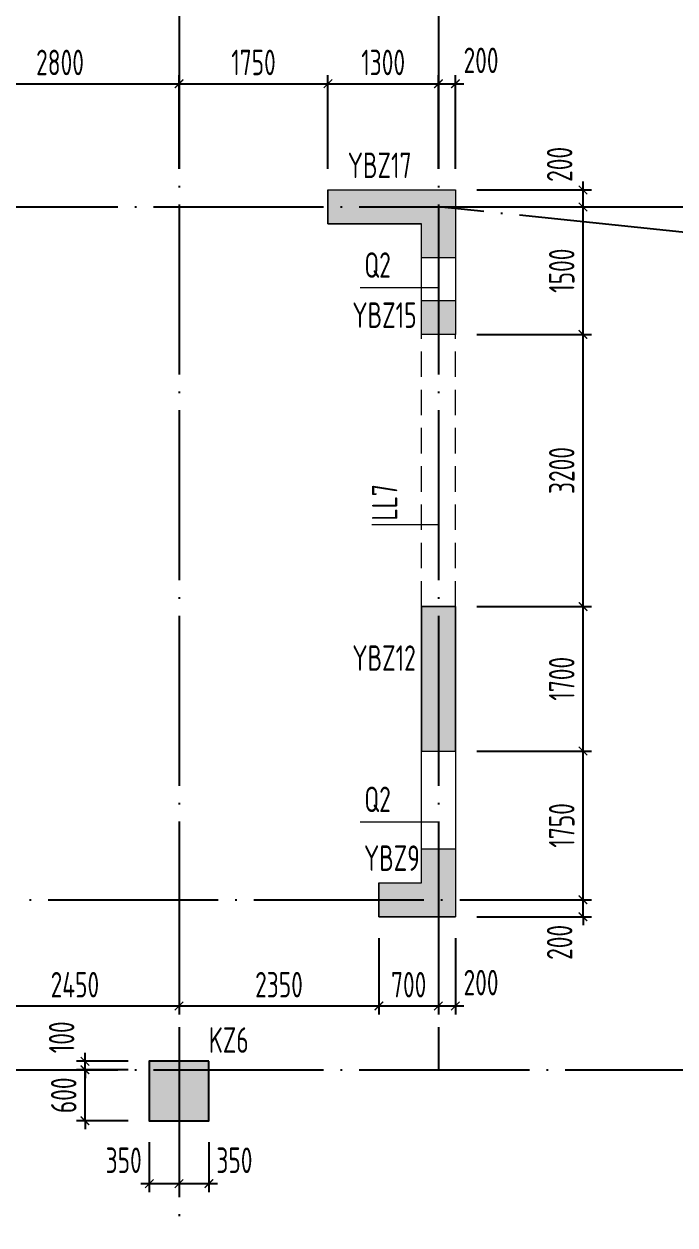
# Model space of a CAD drawing. Header units: millimetres. Extents: x -202076 to 1082610, y -439651 to 179350.
# Drawn here: x 134320 to 141974, y -8106 to 6021 of the extents above; entities that cross this region are included whole.
import ezdxf
from ezdxf.enums import TextEntityAlignment as Align

# ---------------------------------------------------------------- set-up
doc = ezdxf.new("R2010")
doc.units = ezdxf.units.MM
doc.header["$LTSCALE"] = 1000
doc.linetypes.add('DASHED', pattern=[0.75, 0.5, -0.25])
doc.linetypes.add('DOTE', pattern=[2.42, 2, -0.2, 0.02, -0.2])
doc.layers.add('A_AXIS-轴线', color=36, linetype='DOTE')
doc.layers.add('COLU', color=5, linetype='Continuous')
for name, color, linetype, lineweight in [('BEAM', 4, 'DASHED', 0), ('COLU_TEXT', 6, 'Continuous', 0), ('DIM', 3, 'Continuous', 0), ('WALL', 2, 'Continuous', 0), ('墙柱名称编号', 7, 'Continuous', 18), ('墙柱轮廓', 7, 'Continuous', 18), ('墙梁名称编号', 3, 'Continuous', 18), ('墙梁标注引线', 3, 'Continuous', 18), ('墙身名称编号', 3, 'Continuous', 18), ('墙身标注引线', 3, 'Continuous', 18), ('边缘构件填充', 253, 'Continuous', 18)]:
    doc.layers.add(name, color=color, linetype=linetype, lineweight=lineweight)
doc.styles.add('TSSD_Dimension', font='tssdeng.shx', dxfattribs={"width": 0.7, "bigfont": 'hztxt.shx'})
doc.styles.add('TSSD_Rein', font='tssdeng.shx', dxfattribs={"width": 0.7, "bigfont": 'hztxt.shx'})
doc.dimstyles.new('TSSD_100_100', dxfattribs={"dimtxt": 300, "dimasz": 100, "dimexe": 100, "dimexo": 250, "dimgap": 100, "dimtad": 1, "dimdec": 0, "dimzin": 0, "dimdsep": 46, "dimtxsty": 'TSSD_Dimension', "dimblk": 'ARCHTICK', "dimcen": 0, "dimdle": 100, "dimclrt": 7, "dimadec": 0, "dimazin": 0, "dimtfac": 1, "dimtdec": 0, "dimtix": 1, "dimtmove": 2, "dimatfit": 3, "dimfxl": 1, "dimtolj": 1, "dimtzin": 0, "dimarcsym": 0})

# ---------------------------------------------------------------- blocks, each defined once
blk = doc.blocks.new('_ARCHTICK')
at = {"color": 0, "linetype": 'ByBlock', "const_width": 0.15}
blk.add_lwpolyline([(-0.5, -0.5), (0.5, 0.5)], dxfattribs=at)
blk = doc.blocks.new('*D332')
at = {"layer": 'Defpoints', "color": 0, "transparency": 16777216}
for p in [(135037, -6281), (135793, -6281), (135793, -6881)]:
    blk.add_point(p, dxfattribs=at)
at = {"layer": 'DIM', "color": 0, "lineweight": -2, "transparency": 16777216}
for p, q in [((135037, -6281), (135037, -6181)), ((135543, -6281), (134937, -6281)), ((135037, -6881), (135037, -6281)), ((135543, -6881), (134937, -6881)), ((135037, -6881), (135037, -6981))]:
    blk.add_line(p, q, dxfattribs=at)
at = {"layer": 'DIM', "color": 0, "lineweight": -2, "transparency": 16777216, "xscale": 100, "yscale": 100, "zscale": 100}
for p, rotation in [((135037, -6281), 270), ((135037, -6881), 90)]:
    blk.add_blockref('_ARCHTICK', p, dxfattribs=dict(at, rotation=rotation))
at = {"layer": 'DIM', "color": 7, "transparency": 16777216, "insert": (134787, -6581), "char_height": 300, "attachment_point": 5, "rotation": 90, "style": 'TSSD_Dimension'}
blk.add_mtext('\\A1;600', dxfattribs=at)
blk = doc.blocks.new('*D333')
at = {"layer": 'Defpoints', "color": 0, "transparency": 16777216}
for p in [(135037, -6181), (135793, -6181), (135793, -6281)]:
    blk.add_point(p, dxfattribs=at)
at = {"layer": 'DIM', "color": 0, "lineweight": -2, "transparency": 16777216}
for p, q in [((135543, -6181), (134937, -6181)), ((135037, -6181), (135037, -6081)), ((135037, -6281), (135037, -6181)), ((135543, -6281), (134937, -6281)), ((135037, -6281), (135037, -6381))]:
    blk.add_line(p, q, dxfattribs=at)
at = {"layer": 'DIM', "color": 0, "lineweight": -2, "transparency": 16777216, "xscale": 100, "yscale": 100, "zscale": 100}
for p, rotation in [((135037, -6181), 270), ((135037, -6281), 90)]:
    blk.add_blockref('_ARCHTICK', p, dxfattribs=dict(at, rotation=rotation))
at = {"layer": 'DIM', "color": 7, "transparency": 16777216, "insert": (134762, -5899), "char_height": 300, "attachment_point": 5, "rotation": 90, "style": 'TSSD_Dimension'}
blk.add_mtext('\\A1;100', dxfattribs=at)
blk = doc.blocks.new('*D334')
at = {"layer": 'Defpoints', "color": 0, "transparency": 16777216}
for p in [(135793, -6881), (136143, -6881), (136143, -7620)]:
    blk.add_point(p, dxfattribs=at)
at = {"layer": 'DIM', "color": 0, "lineweight": -2, "transparency": 16777216}
for p, q in [((135793, -7131), (135793, -7720)), ((136143, -7131), (136143, -7720)), ((135693, -7620), (136243, -7620))]:
    blk.add_line(p, q, dxfattribs=at)
at = {"layer": 'DIM', "color": 0, "lineweight": -2, "transparency": 16777216, "xscale": 100, "yscale": 100, "zscale": 100, "rotation": 180}
blk.add_blockref('_ARCHTICK', (135793, -7620), dxfattribs=at)
at = {"layer": 'DIM', "color": 0, "lineweight": -2, "transparency": 16777216, "xscale": 100, "yscale": 100, "zscale": 100}
blk.add_blockref('_ARCHTICK', (136143, -7620), dxfattribs=at)
at = {"layer": 'DIM', "color": 7, "transparency": 16777216, "insert": (135492, -7345), "char_height": 300, "attachment_point": 5, "style": 'TSSD_Dimension'}
blk.add_mtext('\\A1;350', dxfattribs=at)
blk = doc.blocks.new('*D335')
at = {"layer": 'Defpoints', "color": 0, "transparency": 16777216}
for p in [(136143, -6881), (136493, -6881), (136493, -7620)]:
    blk.add_point(p, dxfattribs=at)
at = {"layer": 'DIM', "color": 0, "lineweight": -2, "transparency": 16777216}
for p, q in [((136143, -7131), (136143, -7720)), ((136493, -7131), (136493, -7720)), ((136043, -7620), (136593, -7620))]:
    blk.add_line(p, q, dxfattribs=at)
at = {"layer": 'DIM', "color": 0, "lineweight": -2, "transparency": 16777216, "xscale": 100, "yscale": 100, "zscale": 100, "rotation": 180}
blk.add_blockref('_ARCHTICK', (136143, -7620), dxfattribs=at)
at = {"layer": 'DIM', "color": 0, "lineweight": -2, "transparency": 16777216, "xscale": 100, "yscale": 100, "zscale": 100}
blk.add_blockref('_ARCHTICK', (136493, -7620), dxfattribs=at)
at = {"layer": 'DIM', "color": 7, "transparency": 16777216, "insert": (136794, -7345), "char_height": 300, "attachment_point": 5, "style": 'TSSD_Dimension'}
blk.add_mtext('\\A1;350', dxfattribs=at)
blk = doc.blocks.new('*D366')
at = {"layer": 'Defpoints', "color": 0, "transparency": 16777216}
for p in [(133693, -4481), (136143, -4481), (136143, -5530)]:
    blk.add_point(p, dxfattribs=at)
at = {"layer": 'DIM', "color": 0, "lineweight": -2, "transparency": 16777216}
for p, q in [((133693, -4731), (133693, -5630)), ((136143, -4731), (136143, -5630)), ((133593, -5530), (136243, -5530))]:
    blk.add_line(p, q, dxfattribs=at)
at = {"layer": 'DIM', "color": 0, "lineweight": -2, "transparency": 16777216, "xscale": 100, "yscale": 100, "zscale": 100, "rotation": 180}
blk.add_blockref('_ARCHTICK', (133693, -5530), dxfattribs=at)
at = {"layer": 'DIM', "color": 0, "lineweight": -2, "transparency": 16777216, "xscale": 100, "yscale": 100, "zscale": 100}
blk.add_blockref('_ARCHTICK', (136143, -5530), dxfattribs=at)
at = {"layer": 'DIM', "color": 7, "transparency": 16777216, "insert": (134918, -5280), "char_height": 300, "attachment_point": 5, "style": 'TSSD_Dimension'}
blk.add_mtext('\\A1;2450', dxfattribs=at)
blk = doc.blocks.new('*D367')
at = {"layer": 'Defpoints', "color": 0, "transparency": 16777216}
for p in [(138493, -4481), (139193, -4481), (139193, -5530)]:
    blk.add_point(p, dxfattribs=at)
at = {"layer": 'DIM', "color": 0, "lineweight": -2, "transparency": 16777216}
for p, q in [((138493, -4731), (138493, -5630)), ((139193, -4731), (139193, -5630)), ((138393, -5530), (139293, -5530))]:
    blk.add_line(p, q, dxfattribs=at)
at = {"layer": 'DIM', "color": 0, "lineweight": -2, "transparency": 16777216, "xscale": 100, "yscale": 100, "zscale": 100, "rotation": 180}
blk.add_blockref('_ARCHTICK', (138493, -5530), dxfattribs=at)
at = {"layer": 'DIM', "color": 0, "lineweight": -2, "transparency": 16777216, "xscale": 100, "yscale": 100, "zscale": 100}
blk.add_blockref('_ARCHTICK', (139193, -5530), dxfattribs=at)
at = {"layer": 'DIM', "color": 7, "transparency": 16777216, "insert": (138843, -5280), "char_height": 300, "attachment_point": 5, "style": 'TSSD_Dimension'}
blk.add_mtext('\\A1;700', dxfattribs=at)
blk = doc.blocks.new('*D368')
at = {"layer": 'Defpoints', "color": 0, "transparency": 16777216}
for p in [(139193, -4481), (139393, -4481), (139393, -5530)]:
    blk.add_point(p, dxfattribs=at)
at = {"layer": 'DIM', "color": 0, "lineweight": -2, "transparency": 16777216}
for p, q in [((139193, -4731), (139193, -5630)), ((139393, -4731), (139393, -5630)), ((139093, -5530), (139493, -5530))]:
    blk.add_line(p, q, dxfattribs=at)
at = {"layer": 'DIM', "color": 0, "lineweight": -2, "transparency": 16777216, "xscale": 100, "yscale": 100, "zscale": 100, "rotation": 180}
blk.add_blockref('_ARCHTICK', (139193, -5530), dxfattribs=at)
at = {"layer": 'DIM', "color": 0, "lineweight": -2, "transparency": 16777216, "xscale": 100, "yscale": 100, "zscale": 100}
blk.add_blockref('_ARCHTICK', (139393, -5530), dxfattribs=at)
at = {"layer": 'DIM', "color": 7, "transparency": 16777216, "insert": (139694, -5255), "char_height": 300, "attachment_point": 5, "style": 'TSSD_Dimension'}
blk.add_mtext('\\A1;200', dxfattribs=at)
blk = doc.blocks.new('*D376')
at = {"layer": 'Defpoints', "color": 0, "transparency": 16777216}
for p in [(139393, -4281), (140893, -4281), (139393, -4481)]:
    blk.add_point(p, dxfattribs=at)
at = {"layer": 'DIM', "color": 0, "lineweight": -2, "transparency": 16777216}
for p, q in [((140893, -4281), (140893, -4181)), ((139643, -4281), (140993, -4281)), ((140893, -4481), (140893, -4281)), ((139643, -4481), (140993, -4481)), ((140893, -4481), (140893, -4581))]:
    blk.add_line(p, q, dxfattribs=at)
at = {"layer": 'DIM', "color": 0, "lineweight": -2, "transparency": 16777216, "xscale": 100, "yscale": 100, "zscale": 100}
for p, rotation in [((140893, -4281), 270), ((140893, -4481), 90)]:
    blk.add_blockref('_ARCHTICK', p, dxfattribs=dict(at, rotation=rotation))
at = {"layer": 'DIM', "color": 7, "transparency": 16777216, "insert": (140618, -4782), "char_height": 300, "attachment_point": 5, "rotation": 90, "style": 'TSSD_Dimension'}
blk.add_mtext('\\A1;200', dxfattribs=at)
blk = doc.blocks.new('*D377')
at = {"layer": 'Defpoints', "color": 0, "transparency": 16777216}
for p in [(139393, -2531), (140893, -2531), (139393, -4281)]:
    blk.add_point(p, dxfattribs=at)
at = {"layer": 'DIM', "color": 0, "lineweight": -2, "transparency": 16777216}
for p, q in [((139643, -2531), (140993, -2531)), ((140893, -4381), (140893, -2431)), ((139643, -4281), (140993, -4281))]:
    blk.add_line(p, q, dxfattribs=at)
at = {"layer": 'DIM', "color": 0, "lineweight": -2, "transparency": 16777216, "xscale": 100, "yscale": 100, "zscale": 100}
for p, rotation in [((140893, -2531), 90), ((140893, -4281), 270)]:
    blk.add_blockref('_ARCHTICK', p, dxfattribs=dict(at, rotation=rotation))
at = {"layer": 'DIM', "color": 7, "transparency": 16777216, "insert": (140643, -3406), "char_height": 300, "attachment_point": 5, "rotation": 90, "style": 'TSSD_Dimension'}
blk.add_mtext('\\A1;1750', dxfattribs=at)
blk = doc.blocks.new('*D378')
at = {"layer": 'Defpoints', "color": 0, "transparency": 16777216}
for p in [(139393, -831), (140893, -831), (139393, -2531)]:
    blk.add_point(p, dxfattribs=at)
at = {"layer": 'DIM', "color": 0, "lineweight": -2, "transparency": 16777216}
for p, q in [((139643, -831), (140993, -831)), ((140893, -2631), (140893, -731)), ((139643, -2531), (140993, -2531))]:
    blk.add_line(p, q, dxfattribs=at)
at = {"layer": 'DIM', "color": 0, "lineweight": -2, "transparency": 16777216, "xscale": 100, "yscale": 100, "zscale": 100}
for p, rotation in [((140893, -831), 90), ((140893, -2531), 270)]:
    blk.add_blockref('_ARCHTICK', p, dxfattribs=dict(at, rotation=rotation))
at = {"layer": 'DIM', "color": 7, "transparency": 16777216, "insert": (140643, -1681), "char_height": 300, "attachment_point": 5, "rotation": 90, "style": 'TSSD_Dimension'}
blk.add_mtext('\\A1;1700', dxfattribs=at)
blk = doc.blocks.new('*D379')
at = {"layer": 'Defpoints', "color": 0, "transparency": 16777216}
for p in [(139393, 2369), (140893, 2369), (139393, -831)]:
    blk.add_point(p, dxfattribs=at)
at = {"layer": 'DIM', "color": 0, "lineweight": -2, "transparency": 16777216}
for p, q in [((140893, -931), (140893, 2469)), ((139643, 2369), (140993, 2369)), ((139643, -831), (140993, -831))]:
    blk.add_line(p, q, dxfattribs=at)
at = {"layer": 'DIM', "color": 0, "lineweight": -2, "transparency": 16777216, "xscale": 100, "yscale": 100, "zscale": 100}
for p, rotation in [((140893, 2369), 90), ((140893, -831), 270)]:
    blk.add_blockref('_ARCHTICK', p, dxfattribs=dict(at, rotation=rotation))
at = {"layer": 'DIM', "color": 7, "transparency": 16777216, "insert": (140643, 769), "char_height": 300, "attachment_point": 5, "rotation": 90, "style": 'TSSD_Dimension'}
blk.add_mtext('\\A1;3200', dxfattribs=at)
blk = doc.blocks.new('*D380')
at = {"layer": 'Defpoints', "color": 0, "transparency": 16777216}
for p in [(139393, 3869), (140893, 3869), (139393, 2369)]:
    blk.add_point(p, dxfattribs=at)
at = {"layer": 'DIM', "color": 0, "lineweight": -2, "transparency": 16777216}
for p, q in [((140893, 2269), (140893, 3969)), ((139643, 3869), (140993, 3869)), ((139643, 2369), (140993, 2369))]:
    blk.add_line(p, q, dxfattribs=at)
at = {"layer": 'DIM', "color": 0, "lineweight": -2, "transparency": 16777216, "xscale": 100, "yscale": 100, "zscale": 100}
for p, rotation in [((140893, 3869), 90), ((140893, 2369), 270)]:
    blk.add_blockref('_ARCHTICK', p, dxfattribs=dict(at, rotation=rotation))
at = {"layer": 'DIM', "color": 7, "transparency": 16777216, "insert": (140643, 3119), "char_height": 300, "attachment_point": 5, "rotation": 90, "style": 'TSSD_Dimension'}
blk.add_mtext('\\A1;1500', dxfattribs=at)
blk = doc.blocks.new('*D393')
at = {"layer": 'Defpoints', "color": 0, "transparency": 16777216}
for p in [(136143, 5319), (133343, 4069), (136143, 4069)]:
    blk.add_point(p, dxfattribs=at)
at = {"layer": 'DIM', "color": 0, "lineweight": -2, "transparency": 16777216}
for p, q in [((133343, 4319), (133343, 5419)), ((136143, 4319), (136143, 5419)), ((133243, 5319), (136243, 5319))]:
    blk.add_line(p, q, dxfattribs=at)
at = {"layer": 'DIM', "color": 0, "lineweight": -2, "transparency": 16777216, "xscale": 100, "yscale": 100, "zscale": 100, "rotation": 180}
blk.add_blockref('_ARCHTICK', (133343, 5319), dxfattribs=at)
at = {"layer": 'DIM', "color": 0, "lineweight": -2, "transparency": 16777216, "xscale": 100, "yscale": 100, "zscale": 100}
blk.add_blockref('_ARCHTICK', (136143, 5319), dxfattribs=at)
at = {"layer": 'DIM', "color": 7, "transparency": 16777216, "insert": (134743, 5569), "char_height": 300, "attachment_point": 5, "style": 'TSSD_Dimension'}
blk.add_mtext('\\A1;2800', dxfattribs=at)
blk = doc.blocks.new('*D394')
at = {"layer": 'Defpoints', "color": 0, "transparency": 16777216}
for p in [(137893, 5319), (136143, 4069), (137893, 4069)]:
    blk.add_point(p, dxfattribs=at)
at = {"layer": 'DIM', "color": 0, "lineweight": -2, "transparency": 16777216}
for p, q in [((136143, 4319), (136143, 5419)), ((137893, 4319), (137893, 5419)), ((136043, 5319), (137993, 5319))]:
    blk.add_line(p, q, dxfattribs=at)
at = {"layer": 'DIM', "color": 0, "lineweight": -2, "transparency": 16777216, "xscale": 100, "yscale": 100, "zscale": 100, "rotation": 180}
blk.add_blockref('_ARCHTICK', (136143, 5319), dxfattribs=at)
at = {"layer": 'DIM', "color": 0, "lineweight": -2, "transparency": 16777216, "xscale": 100, "yscale": 100, "zscale": 100}
blk.add_blockref('_ARCHTICK', (137893, 5319), dxfattribs=at)
at = {"layer": 'DIM', "color": 7, "transparency": 16777216, "insert": (137018, 5569), "char_height": 300, "attachment_point": 5, "style": 'TSSD_Dimension'}
blk.add_mtext('\\A1;1750', dxfattribs=at)
blk = doc.blocks.new('*D395')
at = {"layer": 'Defpoints', "color": 0, "transparency": 16777216}
for p in [(139193, 5319), (137893, 4069), (139193, 4069)]:
    blk.add_point(p, dxfattribs=at)
at = {"layer": 'DIM', "color": 0, "lineweight": -2, "transparency": 16777216}
for p, q in [((137893, 4319), (137893, 5419)), ((139193, 4319), (139193, 5419)), ((137793, 5319), (139293, 5319))]:
    blk.add_line(p, q, dxfattribs=at)
at = {"layer": 'DIM', "color": 0, "lineweight": -2, "transparency": 16777216, "xscale": 100, "yscale": 100, "zscale": 100, "rotation": 180}
blk.add_blockref('_ARCHTICK', (137893, 5319), dxfattribs=at)
at = {"layer": 'DIM', "color": 0, "lineweight": -2, "transparency": 16777216, "xscale": 100, "yscale": 100, "zscale": 100}
blk.add_blockref('_ARCHTICK', (139193, 5319), dxfattribs=at)
at = {"layer": 'DIM', "color": 7, "transparency": 16777216, "insert": (138543, 5569), "char_height": 300, "attachment_point": 5, "style": 'TSSD_Dimension'}
blk.add_mtext('\\A1;1300', dxfattribs=at)
blk = doc.blocks.new('*D396')
at = {"layer": 'Defpoints', "color": 0, "transparency": 16777216}
for p in [(139393, 5319), (139193, 4069), (139393, 4069)]:
    blk.add_point(p, dxfattribs=at)
at = {"layer": 'DIM', "color": 0, "lineweight": -2, "transparency": 16777216}
for p, q in [((139193, 4319), (139193, 5419)), ((139393, 4319), (139393, 5419)), ((139093, 5319), (139493, 5319))]:
    blk.add_line(p, q, dxfattribs=at)
at = {"layer": 'DIM', "color": 0, "lineweight": -2, "transparency": 16777216, "xscale": 100, "yscale": 100, "zscale": 100, "rotation": 180}
blk.add_blockref('_ARCHTICK', (139193, 5319), dxfattribs=at)
at = {"layer": 'DIM', "color": 0, "lineweight": -2, "transparency": 16777216, "xscale": 100, "yscale": 100, "zscale": 100}
blk.add_blockref('_ARCHTICK', (139393, 5319), dxfattribs=at)
at = {"layer": 'DIM', "color": 7, "transparency": 16777216, "insert": (139694, 5594), "char_height": 300, "attachment_point": 5, "style": 'TSSD_Dimension'}
blk.add_mtext('\\A1;200', dxfattribs=at)
blk = doc.blocks.new('*D229')
at = {"layer": 'Defpoints', "color": 0, "transparency": 16777216}
for p in [(136143, -4481), (138493, -4481), (138493, -5530)]:
    blk.add_point(p, dxfattribs=at)
at = {"layer": 'DIM', "color": 0, "lineweight": -2, "transparency": 16777216}
for p, q in [((136143, -4731), (136143, -5630)), ((138493, -4731), (138493, -5630)), ((136043, -5530), (138593, -5530))]:
    blk.add_line(p, q, dxfattribs=at)
at = {"layer": 'DIM', "color": 0, "lineweight": -2, "transparency": 16777216, "xscale": 100, "yscale": 100, "zscale": 100, "rotation": 180}
blk.add_blockref('_ARCHTICK', (136143, -5530), dxfattribs=at)
at = {"layer": 'DIM', "color": 0, "lineweight": -2, "transparency": 16777216, "xscale": 100, "yscale": 100, "zscale": 100}
blk.add_blockref('_ARCHTICK', (138493, -5530), dxfattribs=at)
at = {"layer": 'DIM', "color": 7, "transparency": 16777216, "insert": (137318, -5280), "char_height": 300, "attachment_point": 5, "style": 'TSSD_Dimension'}
blk.add_mtext('\\A1;2350', dxfattribs=at)
blk = doc.blocks.new('*D253')
at = {"layer": 'Defpoints', "color": 0, "transparency": 16777216}
for p in [(139393, 4069), (140893, 4069), (139393, 3869)]:
    blk.add_point(p, dxfattribs=at)
at = {"layer": 'DIM', "color": 0, "lineweight": -2, "transparency": 16777216}
for p, q in [((140893, 3769), (140893, 4169)), ((139643, 4069), (140993, 4069)), ((139643, 3869), (140993, 3869))]:
    blk.add_line(p, q, dxfattribs=at)
at = {"layer": 'DIM', "color": 0, "lineweight": -2, "transparency": 16777216, "xscale": 100, "yscale": 100, "zscale": 100}
for p, rotation in [((140893, 4069), 90), ((140893, 3869), 270)]:
    blk.add_blockref('_ARCHTICK', p, dxfattribs=dict(at, rotation=rotation))
at = {"layer": 'DIM', "color": 7, "transparency": 16777216, "insert": (140618, 4370), "char_height": 300, "attachment_point": 5, "rotation": 90, "style": 'TSSD_Dimension'}
blk.add_mtext('\\A1;200', dxfattribs=at)

msp = doc.modelspace()

# ---------------------------------------------------------------- hatches: boundary and pattern name
at = {"layer": '边缘构件填充'}
h = msp.add_hatch(color=256, dxfattribs=at)
h.dxf.hatch_style = 1
h.paths.add_polyline_path([(137892.7, 4069), (137892.7, 3669), (138992.7, 3669), (138992.7, 3269), (139392.7, 3269), (139392.7, 4069)], flags=17)
h.paths.add_polyline_path([(137892.7, 4069), (137892.7, 3669)], flags=0)
h.paths.add_polyline_path([(138992.7, 3669), (137892.7, 3669)], flags=0)
h = msp.add_hatch(color=256, dxfattribs=at)
h.dxf.hatch_style = 1
h.paths.add_polyline_path([(138992.7, 2369), (138992.7, 2769), (139392.7, 2769), (139392.7, 2369)])
h = msp.add_hatch(color=256, dxfattribs=at)
h.dxf.hatch_style = 1
h.paths.add_polyline_path([(139392.7, -831), (138992.7, -831), (138992.7, -2531), (139392.7, -2531)])
h = msp.add_hatch(color=256, dxfattribs=at)
h.dxf.hatch_style = 1
h.paths.add_polyline_path([(138992.7, -4081), (138492.7, -4081), (138492.7, -4481), (139392.7, -4481), (139392.7, -3681), (138992.7, -3681)])
h = msp.add_hatch(color=256, dxfattribs=at)
h.dxf.hatch_style = 1
h.paths.add_polyline_path([(136492.7, -6181), (135792.7, -6181), (135792.7, -6881), (136492.7, -6881)])

# ---------------------------------------------------------------- linework, layer by layer
at = {"layer": 'A_AXIS-轴线'}
for p, q in [((136142.7, 6319), (136142.7, -18881)), ((139192.7, 6319), (139192.7, -6281)), ((144542.7, 3319), (139192.7, 3869)), ((115242.7, -4281), (140192.7, -4281))]:
    msp.add_line(p, q, dxfattribs=at)
for points in [[(99542.7, 3869), (155943, 3869)], [(99542.7, -6281), (155943, -6281)]]:
    msp.add_lwpolyline(points, dxfattribs=at)
at = {"layer": 'BEAM', "ltscale": 0.6}
for p, q in [((138992.7, -831), (138992.7, 2369)), ((139392.7, -831), (139392.7, 2369))]:
    msp.add_line(p, q, dxfattribs=at)
at = {"layer": 'COLU'}
msp.add_lwpolyline([(136492.7, -6181), (135792.7, -6181), (135792.7, -6881), (136492.7, -6881)], close=True, dxfattribs=at)
at = {"layer": 'WALL'}
for points in [[(137892.7, 4069), (139392.7, 4069), (139392.7, 2369), (138992.7, 2369), (138992.7, 3669), (137892.7, 3669), (137892.7, 4069), (139392.7, 4069)], [(138492.7, -4081), (138492.7, -4481), (138492.7, -4081), (138992.7, -4081), (138992.7, -831), (139392.7, -831), (139392.7, -4481), (138492.7, -4481), (139392.7, -4481)]]:
    msp.add_lwpolyline(points, dxfattribs=at)
at = {"layer": '墙柱轮廓'}
for points in [[(137892.7, 4069), (137892.7, 3669), (137892.7, 4069), (139392.7, 4069), (139392.7, 3269), (138992.7, 3269), (138992.7, 3669), (137892.7, 3669), (138992.7, 3669)], [(138992.7, 2369), (138992.7, 2769), (139392.7, 2769), (139392.7, 2369), (138992.7, 2369)], [(138992.7, -2531), (138992.7, -831), (138992.7, -2531), (139392.7, -2531), (139392.7, -831), (138992.7, -831), (139392.7, -831)], [(138492.7, -4081), (138492.7, -4481), (138492.7, -4081), (138992.7, -4081), (138992.7, -3681), (139392.7, -3681), (139392.7, -4481), (138492.7, -4481), (139392.7, -4481)]]:
    msp.add_lwpolyline(points, dxfattribs=at)
at = {"layer": '墙梁标注引线'}
msp.add_line((139192.7, 129), (138410.2, 129), dxfattribs=at)
at = {"layer": '墙身标注引线'}
for p, q in [((139192.7, 2919), (138271.5, 2919)), ((139192.7, -3366), (138271.5, -3366))]:
    msp.add_line(p, q, dxfattribs=at)

# ---------------------------------------------------------------- texts
at = {"layer": 'COLU_TEXT', "linetype": 'Continuous', "style": 'TSSD_Rein', "width": 0.7}
msp.add_text('KZ6', height=300, dxfattribs=at).set_placement((136492.7, -6081))
at = {"layer": '墙柱名称编号', "color": 2, "linetype": 'Continuous', "style": 'TSSD_Rein', "width": 0.7}
for s, p in [('YBZ17', (138126.5, 4119)), ('YBZ9', (138316.8, -4031))]:
    msp.add_text(s, height=300, dxfattribs=at).set_placement(p, align=Align.BOTTOM_LEFT)
for s, p in [('YBZ15', (138180.2, 2746.4)), ('YBZ12', (138180.2, -1287.6))]:
    msp.add_text(s, height=300, dxfattribs=at).set_placement(p, align=Align.TOP_LEFT)
at = {"layer": '墙梁名称编号', "linetype": 'Continuous', "style": 'TSSD_Rein', "width": 0.7}
msp.add_text('LL7', height=300, rotation=90, dxfattribs=at).set_placement((138410.2, 179), align=Align.TOP_LEFT)
at = {"layer": '墙身名称编号', "linetype": 'Continuous', "style": 'TSSD_Rein', "width": 0.7}
for p in [(138321.5, 2945.7), (138321.5, -3339.3)]:
    msp.add_text('Q2', height=300, dxfattribs=at).set_placement(p, align=Align.BOTTOM_LEFT)

# ---------------------------------------------------------------- dimensions: what is measured, and where the dimension line sits
at = {"layer": 'DIM'}
for base, p1, p2, picture, middle in [((136142.7, 5319), (133342.7, 4069), (136142.7, 4069), '*D393', (134742.7, 5569)), ((137892.7, 5319), (136142.7, 4069), (137892.7, 4069), '*D394', (137017.7, 5569)), ((139192.7, 5319), (137892.7, 4069), (139192.7, 4069), '*D395', (138542.7, 5569)), ((136142.7, -5530.1), (133692.7, -4481), (136142.7, -4481), '*D366', (134917.7, -5280.1)), ((138492.7, -5530.1), (136142.7, -4481), (138492.7, -4481), '*D229', (137317.7, -5280.1)), ((139192.7, -5530.1), (138492.7, -4481), (139192.7, -4481), '*D367', (138842.7, -5280.1))]:
    dim = msp.add_linear_dim(base=base, p1=p1, p2=p2, dimstyle='TSSD_100_100', dxfattribs=at)
    dim.commit()
    dim.dimension.update_dxf_attribs({"geometry": picture, "text_midpoint": middle})
for base, p1, p2, picture, middle in [((139392.7, 5319), (139192.7, 4069), (139392.7, 4069), '*D396', (139693.7, 5594)), ((139392.7, -5530.1), (139192.7, -4481), (139392.7, -4481), '*D368', (139693.7, -5255.1)), ((136142.7, -7620.5), (135792.7, -6881), (136142.7, -6881), '*D334', (135491.6, -7345.5)), ((136492.7, -7620.5), (136142.7, -6881), (136492.7, -6881), '*D335', (136793.7, -7345.5))]:
    dim = msp.add_linear_dim(base=base, p1=p1, p2=p2, dimstyle='TSSD_100_100', dxfattribs=at)
    dim.commit()
    dim.dimension.update_dxf_attribs({"geometry": picture, "text_midpoint": middle, "dimtype": 160})
for base, p1, p2, picture, middle in [((140892.7, 4069), (139392.7, 3869), (139392.7, 4069), '*D253', (140617.7, 4370.1)), ((140892.7, -4281), (139392.7, -4481), (139392.7, -4281), '*D376', (140617.7, -4782.1)), ((135037.4, -6181), (135792.7, -6281), (135792.7, -6181), '*D333', (134762.4, -5898.8))]:
    dim = msp.add_linear_dim(base=base, p1=p1, p2=p2, angle=90, dimstyle='TSSD_100_100', dxfattribs=at)
    dim.commit()
    dim.dimension.update_dxf_attribs({"geometry": picture, "text_midpoint": middle, "dimtype": 160})
for base, p1, p2, picture, middle in [((140892.7, 3869), (139392.7, 2369), (139392.7, 3869), '*D380', (140642.7, 3119)), ((140892.7, 2369), (139392.7, -831), (139392.7, 2369), '*D379', (140642.7, 769)), ((140892.7, -831), (139392.7, -2531), (139392.7, -831), '*D378', (140642.7, -1681)), ((140892.7, -2531), (139392.7, -4281), (139392.7, -2531), '*D377', (140642.7, -3406)), ((135037.4, -6281), (135792.7, -6881), (135792.7, -6281), '*D332', (134787.4, -6581))]:
    dim = msp.add_linear_dim(base=base, p1=p1, p2=p2, angle=90, dimstyle='TSSD_100_100', dxfattribs=at)
    dim.commit()
    dim.dimension.update_dxf_attribs({"geometry": picture, "text_midpoint": middle})

doc.saveas('drawing.dxf')
